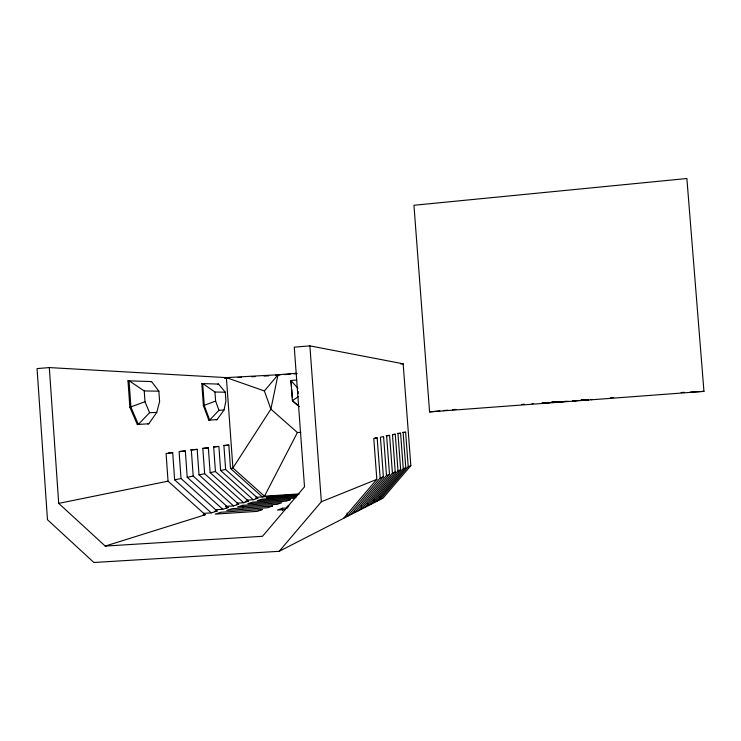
<?xml version="1.0" encoding="UTF-8"?>
<svg xmlns="http://www.w3.org/2000/svg" width="741" height="741" viewBox="0 0 741 741"><rect width="100%" height="100%" fill="white"/><g stroke="black" fill="none" stroke-linecap="round" stroke-linejoin="round"><path stroke-width="1.11" d="M224.014 410.079L225.922 400.964L225.292 392.193L218.576 384.088L201.811 383.56L203.395 405.67L208.805 420.147L217.048 419.638L224.014 410.079L218.947 410.255L209.684 420.082L208.805 420.147M156.768 412.431L159.611 401.585L158.87 391.174L151.553 381.569L127.989 380.809L129.86 407.235L137.307 424.491L148.784 423.778L156.768 412.431L149.58 412.681L138.354 424.417L137.307 424.491M300.846 432.29L297.4 432.54L264.481 496.22L262.295 496.905L230.516 468.479L228.83 445.054L223.578 445.434M297.4 432.54L270.882 409.134L264.389 390.952L278.014 374.761L296.205 373.307M230.516 468.479L232.915 467.997L270.882 409.134L278.014 374.761L226.385 377.623L49.314 367.582L37.05 368.601L47.48 519.737L93.885 562.484L279.19 551.304L321.353 501.759L376.836 479.362L373.788 438.515L377.16 437.848L380.161 478.028L347.381 516.394L347.131 513.031M343.528 518.367L376.836 479.362M351.104 514.486L383.375 476.732L380.42 437.199L383.579 436.569L386.487 475.472L354.717 512.633L354.559 510.466M358.218 510.845L389.497 474.259L386.635 435.958L389.599 435.375L392.424 473.082L361.608 509.113L361.376 505.955M364.896 507.428L395.249 471.934L392.471 434.8L395.259 434.245L398 470.822L368.092 505.788L367.925 503.547M371.185 504.204L400.668 469.748L397.963 433.707L400.594 433.189L403.261 468.701L374.196 502.667L373.955 499.397M377.123 501.166L405.772 467.691L403.141 432.679L405.623 432.188L408.217 466.7L379.957 499.712L379.725 496.535M49.314 367.582L58.706 503.371L105.231 546.08L262.509 536.299L304.514 486.791L294.27 347.168L309.877 345.871L403.169 363.794L410.829 465.644L382.995 498.165L279.19 551.304M298.493 396.555L292.389 400.696L299.068 406.577M380.161 478.028L383.375 476.732M386.487 475.472L389.497 474.259M392.424 473.082L395.249 471.934M398 470.822L400.668 469.748M403.261 468.701L405.772 467.691M408.217 466.7L410.829 465.644M201.811 383.56L202.701 383.495L214.964 392.035L215.612 401.066L203.395 405.67M127.989 380.809L129.054 380.726L144.236 390.952L144.995 401.724L129.86 407.235M287.971 507.872L282.33 508.243L277.43 510.067L285.461 509.549M287.073 506.473L288.907 505.788M242.77 505.297L237.592 506.955L277.153 504.352L281.747 502.731L242.77 505.297L242.937 507.585M270.789 496.34L266.445 497.73L297.095 495.683M105.231 546.08L205.257 514.763L168.05 481.168L166.086 453.538L172.709 452.649L174.635 479.825L211.278 512.874L217.104 511.049L181.017 478.529L179.109 451.778L185.324 450.936L187.204 477.278L222.754 509.28L228.228 507.566L193.197 476.055L191.345 450.13L197.18 449.333L199.014 474.879L233.535 505.908L238.685 504.297L204.655 473.731L202.849 448.574L208.351 447.823L210.129 472.619L243.687 502.731L248.541 501.212L215.446 471.545L213.686 447.101L218.882 446.397L220.614 470.489L253.255 499.73L257.84 498.295L225.635 469.47L223.921 445.721L228.83 445.054M58.706 503.371L168.05 481.168M174.635 479.825L181.017 478.529M187.204 477.278L193.197 476.055M199.014 474.879L204.655 473.731M210.129 472.619L215.446 471.545M220.614 470.489L225.635 469.47M532.038 403.632L533.196 403.484M400.9 364.053L403.169 363.794M429.567 411.903L703.95 391.368L686.879 178.516L413.95 205.266L429.567 411.903L439.876 410.922M443.313 410.597L447.897 410.162M452.482 409.717L455.919 409.393M591.235 399.594L592.068 399.519L591.105 399.575M150.553 381.652L151.553 381.569M275.476 375.344L280.042 374.974M284.609 374.613L290.324 374.149M293.751 373.872L297.178 373.603M217.724 384.153L218.576 384.088M296.743 380.04L290.907 380.476L292.389 400.696L299.253 406.568M545.867 402.761L542.282 403.058L547.108 402.724M541.615 403.271L547.71 402.798M551.832 402.298L554.87 402.067M578.888 400.557L588.632 399.807M587.011 399.732L580.981 400.196L585.881 399.76M147.765 423.861L148.784 423.778M216.177 419.702L217.048 419.638M521.933 404.382L524.183 404.215M551.202 402.196L553.462 402.02M581.796 399.899L584.075 399.732M610.667 397.676L613.743 397.509M561.057 401.696L568.254 401.242M553.129 402.382L558.334 401.993M566.031 401.409L552.175 402.558M572.886 400.816L576.906 400.51M552.026 402.363L557.01 402.002M573.126 400.696L576.026 400.483M581.046 400.297L588.437 399.76M550.007 402.715L542.718 403.243M572.682 400.909L577.86 400.529M402.474 432.411L405.623 432.188M213.482 446.795L217.798 446.48M397.352 433.42L400.594 433.189M202.802 448.231L208.351 447.823M393.036 434.411L395.259 434.245M190.335 449.833L197.18 449.333M386.163 435.625L389.599 435.375M180.1 451.315L185.324 450.936M168.402 452.955L172.709 452.649M374.946 438.005L377.16 437.848M298.956 493.923L264.481 496.22L232.915 467.997L226.385 377.623L264.389 390.952M255.941 497.322L298.78 494.469M255.691 498.443L257.84 498.295M246.725 500.166L253.255 499.73M296.502 496.859L261.981 499.156L257.386 500.62L294.723 498.147M245.234 501.425L248.541 501.212M236.972 503.176L243.687 502.731M236.416 504.445L238.685 504.297M225.477 506.436L233.535 505.908M226.153 507.705L228.228 507.566M215.381 509.762L222.754 509.28M214.964 511.188L217.104 511.049M203.673 513.374L211.278 512.874M203.053 514.902L205.257 514.763M224.393 378.262L228.932 378.012M238.009 377.521L241.409 377.326M251.625 376.771L255.024 376.585M264.102 376.085L268.64 375.835M681.118 392.517L684.536 392.341M690.251 392.054L703.95 391.368M144.236 390.952L158.87 391.174M214.964 392.035L225.292 392.193M297.882 388.191L290.907 380.476L291.593 387.219M138.354 424.417L130.916 407.152L129.054 380.726M144.995 401.724L149.58 412.681M209.684 420.082L204.284 405.596L202.701 383.495M215.612 401.066L218.947 410.255M309.877 345.871L321.353 501.759M298.114 391.331L298.262 393.425M291.759 389.47L292.334 397.324M282.33 508.243L282.497 510.466M262.481 509.539L257.266 511.373L215.214 514.115L221.077 512.235L262.481 509.539M272.419 506.029L267.529 507.752L226.755 510.419L232.266 508.659L272.419 506.029M290.528 499.629L286.202 501.157L247.781 503.695L252.653 502.139L290.528 499.629"/></g></svg>
